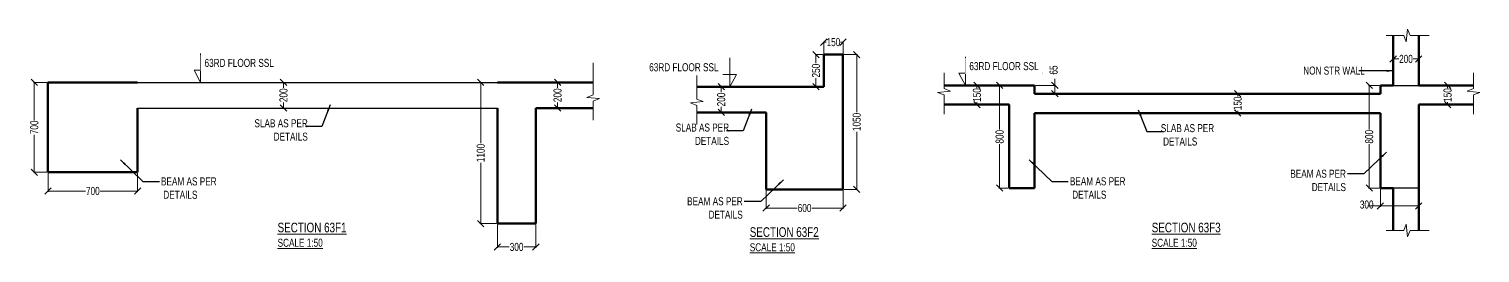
# Model space of a CAD drawing. Header units: millimetres. Extents: x 17 to 69461, y 78 to 32775.
# Drawn here: x 15449 to 26779, y 78 to 1822 of the extents above; entities that cross this region are included whole.
import ezdxf

# ---------------------------------------------------------------- set-up
doc = ezdxf.new("R2010")
doc.units = ezdxf.units.MM
doc.layers.add('Beam Nos', color=7, linetype='Continuous')
doc.layers.add('dim', color=8, linetype='Continuous')
for name, color, linetype, lineweight in [('G-ANNO-TEXT', 231, 'Continuous', 9), ('S-BEAM', 7, 'Continuous', 18), ('S-DETL-GENF', 7, 'Continuous', 18), ('S-DETL-THIN', 1, 'Continuous', 18), ('S-FLOOR', 2, 'Continuous', 9), ('S-WALL', 4, 'Continuous', 18), ('SEC TEXT', 50, 'Continuous', 5)]:
    doc.layers.add(name, color=color, linetype=linetype, lineweight=lineweight)
doc.styles.add('sd', font='ARIALN.TTF')
doc.styles.add('SOBHA', font='swisscl.ttf')
doc.dimstyles.new('S--25', dxfattribs={"dimscale": 25, "dimtxt": 2.5, "dimasz": 2, "dimexe": 0.25, "dimexo": 0.25, "dimgap": 0.1, "dimtad": 0, "dimdec": 0, "dimrnd": 0.0005, "dimzin": 0, "dimdsep": 46, "dimtxsty": 'SOBHA', "dimblk": 'OBLIQUE', "dimcen": 0.09, "dimclrd": 8, "dimclre": 8, "dimclrt": 6, "dimadec": 0, "dimazin": 0, "dimtfac": 1, "dimtdec": 0, "dimtofl": 0, "dimtmove": 0, "dimatfit": 3, "dimfxl": 0.18, "dimtolj": 1, "dimtzin": 0, "dimlwd": -1, "dimlwe": -1, "dimarcsym": 0})

# ---------------------------------------------------------------- blocks, each defined once
blk = doc.blocks.new('_OBLIQUE')
at = {"color": 0, "linetype": 'ByBlock'}
blk.add_line((-0.5, -0.5), (0.5, 0.5), dxfattribs=at)
blk = doc.blocks.new('*D47')
at = {"layer": 'Defpoints', "color": 0, "transparency": 16777216}
for p in [(21205, 573), (21805, 573), (21205, 427)]:
    blk.add_point(p, dxfattribs=at)
at = {"layer": 'S-BEAM', "color": 8, "transparency": 16777216}
for p, q in [((21205, 566), (21205, 421)), ((21805, 566), (21805, 421)), ((21205, 427), (21447, 427)), ((21805, 427), (21562, 427))]:
    blk.add_line(p, q, dxfattribs=at)
at = {"layer": 'S-BEAM', "color": 8, "transparency": 16777216, "xscale": 50, "yscale": 50, "zscale": 50, "rotation": 180}
blk.add_blockref('_OBLIQUE', (21205, 427), dxfattribs=at)
at = {"layer": 'S-BEAM', "color": 8, "transparency": 16777216, "xscale": 50, "yscale": 50, "zscale": 50}
blk.add_blockref('_OBLIQUE', (21805, 427), dxfattribs=at)
at = {"layer": 'S-BEAM', "color": 6, "transparency": 16777216, "insert": (21505, 427), "char_height": 62.5, "width": 11.3, "attachment_point": 5, "style": 'SOBHA'}
blk.add_mtext('\\A1;600', dxfattribs=at)
blk = doc.blocks.new('*D48')
at = {"layer": 'Defpoints', "color": 0, "transparency": 16777216}
for p in [(21805, 1623), (21805, 573), (21912, 573)]:
    blk.add_point(p, dxfattribs=at)
at = {"layer": 'S-BEAM', "color": 8, "transparency": 16777216}
for p, q in [((21811, 1623), (21918, 1623)), ((21912, 1623), (21912, 1174)), ((21912, 573), (21912, 1022)), ((21811, 573), (21918, 573))]:
    blk.add_line(p, q, dxfattribs=at)
at = {"layer": 'S-BEAM', "color": 8, "transparency": 16777216, "xscale": 50, "yscale": 50, "zscale": 50}
for p, rotation in [((21912, 1623), 90), ((21912, 573), 270)]:
    blk.add_blockref('_OBLIQUE', p, dxfattribs=dict(at, rotation=rotation))
at = {"layer": 'S-BEAM', "color": 6, "transparency": 16777216, "insert": (21912, 1098), "char_height": 62.5, "width": 15.06, "attachment_point": 5, "rotation": 90, "style": 'SOBHA'}
blk.add_mtext('\\A1;1050', dxfattribs=at)
blk = doc.blocks.new('*D49')
at = {"layer": 'Defpoints', "color": 0, "transparency": 16777216}
for p in [(21655, 1623), (21558, 1373), (21594, 1373)]:
    blk.add_point(p, dxfattribs=at)
at = {"layer": 'S-BEAM', "color": 8, "transparency": 16777216}
for p, q in [((21648, 1623), (21587, 1623)), ((21594, 1623), (21594, 1555)), ((21565, 1373), (21600, 1373)), ((21594, 1373), (21594, 1440))]:
    blk.add_line(p, q, dxfattribs=at)
at = {"layer": 'S-BEAM', "color": 8, "transparency": 16777216, "xscale": 50, "yscale": 50, "zscale": 50}
for p, rotation in [((21594, 1623), 90), ((21594, 1373), 270)]:
    blk.add_blockref('_OBLIQUE', p, dxfattribs=dict(at, rotation=rotation))
at = {"layer": 'S-BEAM', "color": 6, "transparency": 16777216, "insert": (21594, 1498), "char_height": 62.5, "width": 11.3, "attachment_point": 5, "rotation": 90, "style": 'SOBHA'}
blk.add_mtext('\\A1;250', dxfattribs=at)
blk = doc.blocks.new('*D50')
at = {"layer": 'Defpoints', "color": 0, "transparency": 16777216}
for p in [(20818, 1373), (20818, 1173), (20854, 1173)]:
    blk.add_point(p, dxfattribs=at)
at = {"layer": 'S-BEAM', "color": 8, "transparency": 16777216}
for p, q in [((20825, 1373), (20860, 1373)), ((20854, 1373), (20854, 1330)), ((20825, 1173), (20860, 1173)), ((20854, 1173), (20854, 1215))]:
    blk.add_line(p, q, dxfattribs=at)
at = {"layer": 'S-BEAM', "color": 8, "transparency": 16777216, "xscale": 50, "yscale": 50, "zscale": 50}
for p, rotation in [((20854, 1373), 90), ((20854, 1173), 270)]:
    blk.add_blockref('_OBLIQUE', p, dxfattribs=dict(at, rotation=rotation))
at = {"layer": 'S-BEAM', "color": 6, "transparency": 16777216, "insert": (20854, 1273), "char_height": 62.5, "width": 11.3, "attachment_point": 5, "rotation": 90, "style": 'SOBHA'}
blk.add_mtext('\\A1;200', dxfattribs=at)
blk = doc.blocks.new('M_Break Line R1 - M_Break Line R1-9785807-11F4')
at = {"layer": 'S-DETL-GENF'}
for p, q in [((11695, 37643), (11695, 37394)), ((11695, 37394), (11645, 37374)), ((11645, 37374), (11745, 37364)), ((11745, 37364), (11695, 37344)), ((11695, 37344), (11695, 37195))]:
    blk.add_line(p, q, dxfattribs=at)
blk = doc.blocks.new('*D51')
at = {"layer": 'Defpoints', "color": 0, "transparency": 16777216}
for p in [(15597, 706), (16297, 706), (16297, 560)]:
    blk.add_point(p, dxfattribs=at)
at = {"layer": 'S-BEAM', "color": 8, "transparency": 16777216}
for p, q in [((15597, 700), (15597, 554)), ((16297, 700), (16297, 554)), ((15597, 560), (15890, 560)), ((16297, 560), (16004, 560))]:
    blk.add_line(p, q, dxfattribs=at)
at = {"layer": 'S-BEAM', "color": 8, "transparency": 16777216, "xscale": 50, "yscale": 50, "zscale": 50, "rotation": 180}
blk.add_blockref('_OBLIQUE', (15597, 560), dxfattribs=at)
at = {"layer": 'S-BEAM', "color": 8, "transparency": 16777216, "xscale": 50, "yscale": 50, "zscale": 50}
blk.add_blockref('_OBLIQUE', (16297, 560), dxfattribs=at)
at = {"layer": 'S-BEAM', "color": 6, "transparency": 16777216, "insert": (15947, 560), "char_height": 62.5, "width": 11.3, "attachment_point": 5, "style": 'SOBHA'}
blk.add_mtext('\\A1;700', dxfattribs=at)
blk = doc.blocks.new('*D52')
at = {"layer": 'Defpoints', "color": 0, "transparency": 16777216}
for p in [(15597, 1406), (15490, 706), (15597, 706)]:
    blk.add_point(p, dxfattribs=at)
at = {"layer": 'S-BEAM', "color": 8, "transparency": 16777216}
for p, q in [((15591, 1406), (15483, 1406)), ((15490, 1406), (15490, 1113)), ((15490, 706), (15490, 999)), ((15591, 706), (15483, 706))]:
    blk.add_line(p, q, dxfattribs=at)
at = {"layer": 'S-BEAM', "color": 8, "transparency": 16777216, "xscale": 50, "yscale": 50, "zscale": 50}
for p, rotation in [((15490, 1406), 90), ((15490, 706), 270)]:
    blk.add_blockref('_OBLIQUE', p, dxfattribs=dict(at, rotation=rotation))
at = {"layer": 'S-BEAM', "color": 6, "transparency": 16777216, "insert": (15490, 1056), "char_height": 62.5, "width": 15.06, "attachment_point": 5, "rotation": 90, "style": 'SOBHA'}
blk.add_mtext('\\A1;700', dxfattribs=at)
blk = doc.blocks.new('*D53')
at = {"layer": 'Defpoints', "color": 0, "transparency": 16777216}
for p in [(19611, 1406), (19576, 1206), (19611, 1206)]:
    blk.add_point(p, dxfattribs=at)
at = {"layer": 'S-BEAM', "color": 8, "transparency": 16777216}
for p, q in [((19605, 1406), (19570, 1406)), ((19576, 1406), (19576, 1363)), ((19576, 1206), (19576, 1249)), ((19605, 1206), (19570, 1206))]:
    blk.add_line(p, q, dxfattribs=at)
at = {"layer": 'S-BEAM', "color": 8, "transparency": 16777216, "xscale": 50, "yscale": 50, "zscale": 50}
for p, rotation in [((19576, 1406), 90), ((19576, 1206), 270)]:
    blk.add_blockref('_OBLIQUE', p, dxfattribs=dict(at, rotation=rotation))
at = {"layer": 'S-BEAM', "color": 6, "transparency": 16777216, "insert": (19576, 1306), "char_height": 62.5, "width": 11.3, "attachment_point": 5, "rotation": 90, "style": 'SOBHA'}
blk.add_mtext('\\A1;200', dxfattribs=at)
blk = doc.blocks.new('*D58')
at = {"layer": 'Defpoints', "color": 0, "transparency": 16777216}
for p in [(19106, 306), (19406, 306), (19406, 124)]:
    blk.add_point(p, dxfattribs=at)
at = {"layer": 'S-BEAM', "color": 8, "transparency": 16777216}
for p, q in [((19106, 300), (19106, 117)), ((19406, 300), (19406, 117)), ((19106, 124), (19199, 124)), ((19406, 124), (19313, 124))]:
    blk.add_line(p, q, dxfattribs=at)
at = {"layer": 'S-BEAM', "color": 8, "transparency": 16777216, "xscale": 50, "yscale": 50, "zscale": 50, "rotation": 180}
blk.add_blockref('_OBLIQUE', (19106, 124), dxfattribs=at)
at = {"layer": 'S-BEAM', "color": 8, "transparency": 16777216, "xscale": 50, "yscale": 50, "zscale": 50}
blk.add_blockref('_OBLIQUE', (19406, 124), dxfattribs=at)
at = {"layer": 'S-BEAM', "color": 6, "transparency": 16777216, "insert": (19256, 124), "char_height": 62.5, "attachment_point": 5, "style": 'SOBHA'}
blk.add_mtext('\\A1;300', dxfattribs=at)
blk = doc.blocks.new('*D54')
at = {"layer": 'Defpoints', "color": 0, "transparency": 16777216}
for p in [(18976, 1406), (19106, 1406), (19106, 306)]:
    blk.add_point(p, dxfattribs=at)
at = {"layer": 'S-BEAM', "color": 8, "transparency": 16777216}
for p, q in [((19100, 1406), (18970, 1406)), ((18976, 1406), (18976, 932)), ((18976, 306), (18976, 780)), ((19100, 306), (18970, 306))]:
    blk.add_line(p, q, dxfattribs=at)
at = {"layer": 'S-BEAM', "color": 8, "transparency": 16777216, "xscale": 50, "yscale": 50, "zscale": 50}
for p, rotation in [((18976, 1406), 90), ((18976, 306), 270)]:
    blk.add_blockref('_OBLIQUE', p, dxfattribs=dict(at, rotation=rotation))
at = {"layer": 'S-BEAM', "color": 6, "transparency": 16777216, "insert": (18976, 856), "char_height": 62.5, "attachment_point": 5, "rotation": 90, "style": 'SOBHA'}
blk.add_mtext('\\A1;1100', dxfattribs=at)
blk = doc.blocks.new('*D55')
at = {"layer": 'Defpoints', "color": 0, "transparency": 16777216}
for p in [(17436, 1406), (17476, 1406), (17476, 1206)]:
    blk.add_point(p, dxfattribs=at)
at = {"layer": 'S-BEAM', "color": 8, "transparency": 16777216}
for p, q in [((17470, 1406), (17430, 1406)), ((17436, 1406), (17436, 1363)), ((17436, 1206), (17436, 1249)), ((17470, 1206), (17430, 1206))]:
    blk.add_line(p, q, dxfattribs=at)
at = {"layer": 'S-BEAM', "color": 8, "transparency": 16777216, "xscale": 50, "yscale": 50, "zscale": 50}
for p, rotation in [((17436, 1406), 90), ((17436, 1206), 270)]:
    blk.add_blockref('_OBLIQUE', p, dxfattribs=dict(at, rotation=rotation))
at = {"layer": 'S-BEAM', "color": 6, "transparency": 16777216, "insert": (17436, 1306), "char_height": 62.5, "attachment_point": 5, "rotation": 90, "style": 'SOBHA'}
blk.add_mtext('\\A1;200', dxfattribs=at)
blk = doc.blocks.new('M_Break Line R1 - M_Break Line R1-9784623-11F3')
at = {"layer": 'S-DETL-GENF'}
for p, q in [((17255, 37889), (17265, 37989)), ((17265, 37989), (17285, 37939)), ((17098, 37939), (17235, 37939)), ((17235, 37939), (17255, 37889)), ((17285, 37939), (17434, 37939))]:
    blk.add_line(p, q, dxfattribs=at)
blk = doc.blocks.new('M_Break Line R1 - M_Break Line R1-9784856-11F3')
at = {"layer": 'S-DETL-GENF'}
for p, q in [((17235, 36419), (17098, 36419)), ((17255, 36469), (17235, 36419)), ((17265, 36369), (17255, 36469)), ((17285, 36419), (17265, 36369)), ((17434, 36419), (17285, 36419))]:
    blk.add_line(p, q, dxfattribs=at)
blk = doc.blocks.new('M_Break Line R1 - M_Break Line R1-9777640-11F3')
at = {"layer": 'S-DETL-GENF'}
for p, q in [((17780, 37649), (17780, 37526)), ((17780, 37526), (17730, 37506)), ((17730, 37506), (17830, 37496)), ((17830, 37496), (17780, 37476)), ((17780, 37476), (17780, 37327))]:
    blk.add_line(p, q, dxfattribs=at)
blk = doc.blocks.new('M_Break Line R1 - M_Break Line R1-9785119-11F3')
at = {"layer": 'S-DETL-GENF'}
for p, q in [((13645, 37526), (13645, 37649)), ((13595, 37496), (13695, 37506)), ((13695, 37506), (13645, 37526)), ((13645, 37476), (13595, 37496)), ((13645, 37327), (13645, 37476))]:
    blk.add_line(p, q, dxfattribs=at)
blk = doc.blocks.new('*D40')
at = {"layer": 'Defpoints', "color": 0, "transparency": 16777216}
for p in [(23101, 1383), (23028, 583), (23101, 583)]:
    blk.add_point(p, dxfattribs=at)
at = {"layer": 'S-BEAM', "color": 8, "transparency": 16777216}
for p, q in [((23095, 1383), (23022, 1383)), ((23028, 1383), (23028, 1040)), ((23028, 583), (23028, 926)), ((23095, 583), (23022, 583))]:
    blk.add_line(p, q, dxfattribs=at)
at = {"layer": 'S-BEAM', "color": 8, "transparency": 16777216, "xscale": 50, "yscale": 50, "zscale": 50}
for p, rotation in [((23028, 1383), 90), ((23028, 583), 270)]:
    blk.add_blockref('_OBLIQUE', p, dxfattribs=dict(at, rotation=rotation))
at = {"layer": 'S-BEAM', "color": 6, "transparency": 16777216, "insert": (23028, 983), "char_height": 62.5, "width": 11.3, "attachment_point": 5, "rotation": 90, "style": 'SOBHA'}
blk.add_mtext('\\A1;800', dxfattribs=at)
blk = doc.blocks.new('*D41')
at = {"layer": 'Defpoints', "color": 0, "transparency": 16777216}
for p in [(22887, 1383), (22851, 1233), (22887, 1233)]:
    blk.add_point(p, dxfattribs=at)
at = {"layer": 'S-BEAM', "color": 8, "transparency": 16777216}
for p, q in [((22880, 1383), (22845, 1383)), ((22851, 1383), (22851, 1364)), ((22851, 1233), (22851, 1251)), ((22880, 1233), (22845, 1233))]:
    blk.add_line(p, q, dxfattribs=at)
at = {"layer": 'S-BEAM', "color": 8, "transparency": 16777216, "xscale": 50, "yscale": 50, "zscale": 50}
for p, rotation in [((22851, 1383), 90), ((22851, 1233), 270)]:
    blk.add_blockref('_OBLIQUE', p, dxfattribs=dict(at, rotation=rotation))
at = {"layer": 'S-BEAM', "color": 6, "transparency": 16777216, "insert": (22851, 1308), "char_height": 62.5, "width": 11.3, "attachment_point": 5, "rotation": 90, "style": 'SOBHA'}
blk.add_mtext('\\A1;150', dxfattribs=at)
blk = doc.blocks.new('*D42')
at = {"layer": 'Defpoints', "color": 0, "transparency": 16777216}
for p in [(26001, 1383), (25914, 583), (26001, 583)]:
    blk.add_point(p, dxfattribs=at)
at = {"layer": 'S-BEAM', "color": 8, "transparency": 16777216}
for p, q in [((25995, 1383), (25908, 1383)), ((25914, 1383), (25914, 1040)), ((25914, 583), (25914, 926)), ((25995, 583), (25908, 583))]:
    blk.add_line(p, q, dxfattribs=at)
at = {"layer": 'S-BEAM', "color": 8, "transparency": 16777216, "xscale": 50, "yscale": 50, "zscale": 50}
for p, rotation in [((25914, 1383), 90), ((25914, 583), 270)]:
    blk.add_blockref('_OBLIQUE', p, dxfattribs=dict(at, rotation=rotation))
at = {"layer": 'S-BEAM', "color": 6, "transparency": 16777216, "insert": (25914, 983), "char_height": 62.5, "width": 11.3, "attachment_point": 5, "rotation": 90, "style": 'SOBHA'}
blk.add_mtext('\\A1;800', dxfattribs=at)
blk = doc.blocks.new('*D43')
at = {"layer": 'Defpoints', "color": 0, "transparency": 16777216}
for p in [(26001, 583), (26301, 583), (26301, 444)]:
    blk.add_point(p, dxfattribs=at)
at = {"layer": 'S-BEAM', "color": 8, "transparency": 16777216}
for p, q in [((26001, 577), (26001, 438)), ((26301, 577), (26301, 438)), ((26001, 444), (25903, 444)), ((26301, 444), (26001, 444))]:
    blk.add_line(p, q, dxfattribs=at)
at = {"layer": 'S-BEAM', "color": 8, "transparency": 16777216, "xscale": 50, "yscale": 50, "zscale": 50, "rotation": 180}
blk.add_blockref('_OBLIQUE', (26001, 444), dxfattribs=at)
at = {"layer": 'S-BEAM', "color": 8, "transparency": 16777216, "xscale": 50, "yscale": 50, "zscale": 50}
blk.add_blockref('_OBLIQUE', (26301, 444), dxfattribs=at)
at = {"layer": 'S-BEAM', "color": 6, "transparency": 16777216, "insert": (25841, 486), "char_height": 62.5, "width": 11.3, "attachment_point": 1, "line_spacing_factor": 0.941778, "style": 'SOBHA'}
blk.add_mtext('\\A1;300', dxfattribs=at)
blk = doc.blocks.new('*D44')
at = {"layer": 'Defpoints', "color": 0, "transparency": 16777216}
for p in [(26101, 1589), (26101, 1554), (26301, 1554)]:
    blk.add_point(p, dxfattribs=at)
at = {"layer": 'S-BEAM', "color": 8, "transparency": 16777216}
for p, q in [((26101, 1560), (26101, 1595)), ((26101, 1589), (26144, 1589)), ((26301, 1589), (26258, 1589)), ((26301, 1560), (26301, 1595))]:
    blk.add_line(p, q, dxfattribs=at)
at = {"layer": 'S-BEAM', "color": 8, "transparency": 16777216, "xscale": 50, "yscale": 50, "zscale": 50, "rotation": 180}
blk.add_blockref('_OBLIQUE', (26101, 1589), dxfattribs=at)
at = {"layer": 'S-BEAM', "color": 8, "transparency": 16777216, "xscale": 50, "yscale": 50, "zscale": 50}
blk.add_blockref('_OBLIQUE', (26301, 1589), dxfattribs=at)
at = {"layer": 'S-BEAM', "color": 6, "transparency": 16777216, "insert": (26201, 1589), "char_height": 62.5, "width": 11.3, "attachment_point": 5, "style": 'SOBHA'}
blk.add_mtext('\\A1;200', dxfattribs=at)
blk = doc.blocks.new('*D45')
at = {"layer": 'Defpoints', "color": 0, "transparency": 16777216}
for p in [(24922, 1318), (24887, 1168), (24922, 1168)]:
    blk.add_point(p, dxfattribs=at)
at = {"layer": 'S-BEAM', "color": 8, "transparency": 16777216}
for p, q in [((24916, 1318), (24881, 1318)), ((24887, 1318), (24887, 1299)), ((24916, 1168), (24881, 1168)), ((24887, 1168), (24887, 1186))]:
    blk.add_line(p, q, dxfattribs=at)
at = {"layer": 'S-BEAM', "color": 8, "transparency": 16777216, "xscale": 50, "yscale": 50, "zscale": 50}
for p, rotation in [((24887, 1318), 90), ((24887, 1168), 270)]:
    blk.add_blockref('_OBLIQUE', p, dxfattribs=dict(at, rotation=rotation))
at = {"layer": 'S-BEAM', "color": 6, "transparency": 16777216, "insert": (24887, 1243), "char_height": 62.5, "width": 11.3, "attachment_point": 5, "rotation": 90, "style": 'SOBHA'}
blk.add_mtext('\\A1;150', dxfattribs=at)
blk = doc.blocks.new('*D46')
at = {"layer": 'Defpoints', "color": 0, "transparency": 16777216}
for p in [(23301, 1383), (23452, 1318), (23459, 1318)]:
    blk.add_point(p, dxfattribs=at)
at = {"layer": 'S-BEAM', "color": 8, "transparency": 16777216}
for p, q in [((23307, 1383), (23465, 1383)), ((23459, 1383), (23459, 1433)), ((23459, 1318), (23459, 1383)), ((23458, 1318), (23465, 1318))]:
    blk.add_line(p, q, dxfattribs=at)
at = {"layer": 'S-BEAM', "color": 8, "transparency": 16777216, "xscale": 50, "yscale": 50, "zscale": 50}
for p, rotation in [((23459, 1383), 90), ((23459, 1318), 270)]:
    blk.add_blockref('_OBLIQUE', p, dxfattribs=dict(at, rotation=rotation))
at = {"layer": 'S-BEAM', "color": 6, "transparency": 16777216, "insert": (23418, 1467), "char_height": 62.5, "width": 7.53, "attachment_point": 1, "rotation": 90, "line_spacing_factor": 0.941778, "style": 'SOBHA'}
blk.add_mtext('\\A1;65', dxfattribs=at)
blk = doc.blocks.new('*D56')
at = {"layer": 'Defpoints', "color": 0, "transparency": 16777216}
for p in [(26526, 1383), (26548, 1383), (26548, 1233)]:
    blk.add_point(p, dxfattribs=at)
at = {"layer": 'S-BEAM', "color": 8, "transparency": 16777216}
for p, q in [((26541, 1383), (26520, 1383)), ((26526, 1383), (26526, 1364)), ((26526, 1233), (26526, 1251)), ((26541, 1233), (26520, 1233))]:
    blk.add_line(p, q, dxfattribs=at)
at = {"layer": 'S-BEAM', "color": 8, "transparency": 16777216, "xscale": 50, "yscale": 50, "zscale": 50}
for p, rotation in [((26526, 1383), 90), ((26526, 1233), 270)]:
    blk.add_blockref('_OBLIQUE', p, dxfattribs=dict(at, rotation=rotation))
at = {"layer": 'S-BEAM', "color": 6, "transparency": 16777216, "insert": (26526, 1308), "char_height": 62.5, "attachment_point": 5, "rotation": 90, "style": 'SOBHA'}
blk.add_mtext('\\A1;150', dxfattribs=at)
blk = doc.blocks.new('*D57')
at = {"layer": 'Defpoints', "color": 0, "transparency": 16777216}
for p in [(21805, 1720), (21655, 1579), (21805, 1579)]:
    blk.add_point(p, dxfattribs=at)
at = {"layer": 'S-BEAM', "color": 8, "transparency": 16777216}
for p, q in [((21655, 1585), (21655, 1726)), ((21655, 1720), (21673, 1720)), ((21805, 1720), (21786, 1720)), ((21805, 1585), (21805, 1726))]:
    blk.add_line(p, q, dxfattribs=at)
at = {"layer": 'S-BEAM', "color": 8, "transparency": 16777216, "xscale": 50, "yscale": 50, "zscale": 50, "rotation": 180}
blk.add_blockref('_OBLIQUE', (21655, 1720), dxfattribs=at)
at = {"layer": 'S-BEAM', "color": 8, "transparency": 16777216, "xscale": 50, "yscale": 50, "zscale": 50}
blk.add_blockref('_OBLIQUE', (21805, 1720), dxfattribs=at)
at = {"layer": 'S-BEAM', "color": 6, "transparency": 16777216, "insert": (21730, 1720), "char_height": 62.5, "attachment_point": 5, "style": 'SOBHA'}
blk.add_mtext('\\A1;150', dxfattribs=at)

msp = doc.modelspace()

# ---------------------------------------------------------------- linework, layer by layer
at = {"layer": 'Beam Nos'}
for p, q in [((16296.8, 1405.8), (19105.8, 1405.8)), ((16296.8, 1205.8), (19105.8, 1205.8))]:
    msp.add_line(p, q, dxfattribs=at)
at = {"layer": 'G-ANNO-TEXT'}
for p, q in [((17597, 1087.2), (17540.1, 1087.2)), ((20886.8, 1054), (20829.9, 1054)), ((24315, 1049.2), (24371.9, 1049.2))]:
    msp.add_line(p, q, dxfattribs=at)
at = {"layer": 'S-BEAM', "color": 7, "lineweight": 50}
for p, q in [((21654.7, 1622.6), (21804.7, 1622.6)), ((21654.7, 1622.6), (21654.7, 1372.6)), ((21804.7, 1622.6), (21804.7, 572.6)), ((16296.8, 1405.8), (15596.8, 1405.8)), ((15596.8, 1405.8), (15596.8, 705.8)), ((16296.8, 1405.8), (16296.8, 1405.8)), ((23301.2, 1382.8), (23101.2, 1382.8)), ((23301.2, 1317.8), (23301.2, 1382.8)), ((26101.2, 1382.8), (26001.2, 1382.8)), ((26001.2, 1382.8), (26001.2, 1317.8)), ((16296.8, 705.8), (16296.8, 1205.8)), ((19105.8, 305.8), (19105.8, 1205.8)), ((19405.8, 305.8), (19405.8, 1205.8)), ((21204.7, 572.6), (21204.7, 1172.6)), ((23101.2, 1232.8), (23101.2, 582.8)), ((23301.2, 582.8), (23301.2, 1167.8)), ((26001.2, 1167.8), (26001.2, 582.8)), ((26301.2, 582.8), (26301.2, 1232.8)), ((15596.8, 705.8), (16296.8, 705.8)), ((21804.7, 572.6), (21204.7, 572.6)), ((23101.2, 582.8), (23301.2, 582.8)), ((26001.2, 582.8), (26101.2, 582.8))]:
    msp.add_line(p, q, dxfattribs=at)
at = {"layer": 'S-BEAM', "color": 7, "lineweight": 18}
for p, q in [((26301.2, 1382.8), (26101.2, 1382.8)), ((26101.2, 582.8), (26301.2, 582.8))]:
    msp.add_line(p, q, dxfattribs=at)
at = {"layer": 'S-DETL-THIN'}
for p, q in [((16789, 1630.9), (16789, 1405.9)), ((20920.8, 1597.6), (20920.8, 1372.6)), ((22761.2, 1606), (22761.2, 1381)), ((16789, 1405.9), (16737.4, 1502.5)), ((16737.4, 1502.5), (17392.4, 1502.5)), ((22761.2, 1381), (22709.6, 1477.5)), ((22709.6, 1477.5), (23364.6, 1477.5)), ((20972.4, 1469.1), (20317.4, 1469.1)), ((20920.8, 1372.6), (20972.4, 1469.1))]:
    msp.add_line(p, q, dxfattribs=at)
at = {"layer": 'S-FLOOR', "color": 7, "lineweight": 50}
for p, q in [((19853.8, 1405.8), (19105.8, 1405.8)), ((20663.2, 1372.6), (21654.7, 1372.6)), ((23101.2, 1382.8), (22593.4, 1382.8)), ((26728.9, 1382.8), (26301.2, 1382.8)), ((26001.2, 1317.8), (23301.2, 1317.8)), ((19405.8, 1205.8), (19853.8, 1205.8)), ((21204.7, 1172.6), (20663.2, 1172.6)), ((22593.4, 1232.8), (23101.2, 1232.8)), ((23301.2, 1167.8), (26001.2, 1167.8)), ((26301.2, 1232.8), (26728.9, 1232.8)), ((19405.8, 305.8), (19105.8, 305.8))]:
    msp.add_line(p, q, dxfattribs=at)
at = {"layer": 'S-WALL', "color": 7, "lineweight": 50}
for p, q in [((26101.2, 1771.7), (26101.2, 1382.8)), ((26301.2, 1382.8), (26301.2, 1771.7)), ((26101.2, 582.8), (26101.2, 251.7)), ((26301.2, 251.7), (26301.2, 582.8))]:
    msp.add_line(p, q, dxfattribs=at)
at = {"layer": 'S-WALL', "color": 7, "lineweight": 25}
for p, q in [((26101.2, 1382.8), (26301.2, 1382.8)), ((26301.2, 582.8), (26101.2, 582.8))]:
    msp.add_line(p, q, dxfattribs=at)

# ---------------------------------------------------------------- block references
at = {"layer": 'S-DETL-GENF', "color": 6, "lineweight": 25}
for name, p in [('M_Break Line R1 - M_Break Line R1-9784623-11F3', (8948.7, -36167.2)), ('M_Break Line R1 - M_Break Line R1-9785807-11F4', (8158.9, -36084.2)), ('M_Break Line R1 - M_Break Line R1-9785119-11F3', (8948.7, -36167.2)), ('M_Break Line R1 - M_Break Line R1-9777640-11F3', (8948.7, -36167.2)), ('M_Break Line R1 - M_Break Line R1-9784856-11F3', (8948.7, -36167.2))]:
    msp.add_blockref(name, p, dxfattribs=at)

# ---------------------------------------------------------------- texts
at = {"layer": 'dim', "color": 6, "char_height": 62.5, "style": 'SOBHA', "bg_fill": 2}
for insert, attachment_point in [((16479.4, 666.1), 1), ((23576.7, 667), 1), ((25732.1, 726), 3), ((21022, 511.2), 3)]:
    msp.add_mtext('BEAM AS PER\\P DETAILS ', dxfattribs=dict(at, insert=insert, attachment_point=attachment_point))
at = {"layer": 'SEC TEXT', "color": 1, "linetype": 'ByBlock', "char_height": 75, "width": 804.109, "attachment_point": 1, "rotation": 0.01072, "style": 'sd'}
for s, insert in [('{\\fSwis721 LtCn BT|b0|i0|c0|p34;\\LSECTION 63F1\\P\\H0.83333x;SCALE 1:50}', (17389.7, 313.2)), ('{\\fSwis721 LtCn BT|b0|i0|c0|p34;\\LSECTION 63F3\\P\\H0.83333x;SCALE 1:50}', (24215.6, 313.2))]:
    msp.add_mtext(s, dxfattribs=dict(at, insert=insert))

# ---------------------------------------------------------------- dimensions: what is measured, and where the dimension line sits
at = {"layer": 'S-BEAM'}
for p1, p2, distance, picture, middle in [((21654.7, 1578.5), (21804.7, 1578.5), 141.7, '*D57', (21729.7, 1720.2)), ((17475.9, 1205.8), (17475.9, 1405.8), 39.8, '*D55', (17436.2, 1305.8)), ((19105.8, 305.8), (19105.8, 1405.8), 129.5, '*D54', (18976.3, 855.8)), ((26547.7, 1232.8), (26547.7, 1382.8), 21.8, '*D56', (26525.9, 1307.8)), ((19105.8, 305.8), (19405.8, 305.8), -182.1, '*D58', (19255.8, 123.7))]:
    dim = msp.add_aligned_dim(p1=p1, p2=p2, distance=distance, dimstyle='S--25', dxfattribs=at)
    dim.commit()
    dim.dimension.update_dxf_attribs({"geometry": picture, "text_midpoint": middle})
for base, p1, p2, angle, picture, middle in [((21593.7, 1372.6), (21654.7, 1622.6), (21558.3, 1372.6), 90, '*D49', (21593.7, 1497.6)), ((21911.8, 572.6), (21804.7, 1622.6), (21804.7, 572.6), 90, '*D48', (21911.8, 1097.6)), ((15489.7, 705.8), (15596.8, 1405.8), (15596.8, 705.8), 90, '*D52', (15489.7, 1055.8)), ((19575.9, 1205.8), (19611.3, 1405.8), (19611.3, 1205.8), 90, '*D53', (19575.9, 1305.8)), ((20853.9, 1172.6), (20818.5, 1372.6), (20818.5, 1172.6), 90, '*D50', (20853.9, 1272.6)), ((22851.3, 1232.8), (22886.7, 1382.8), (22886.7, 1232.8), 90, '*D41', (22851.3, 1307.8)), ((23028.3, 582.8), (23101.2, 1382.8), (23101.2, 582.8), 90, '*D40', (23028.3, 982.8)), ((25914.3, 582.8), (26001.2, 1382.8), (26001.2, 582.8), 90, '*D42', (25914.3, 982.8)), ((24887, 1167.8), (24922.4, 1317.8), (24922.4, 1167.8), 90, '*D45', (24887, 1242.8)), ((21204.7, 427), (21804.7, 572.6), (21204.7, 572.6), 180, '*D47', (21504.7, 427))]:
    dim = msp.add_linear_dim(base=base, p1=p1, p2=p2, angle=angle, dimstyle='S--25', dxfattribs=at)
    dim.commit()
    dim.dimension.update_dxf_attribs({"geometry": picture, "text_midpoint": middle})
for base, p1, p2, picture, middle in [((26101.2, 1588.9), (26301.2, 1553.5), (26101.2, 1553.5), '*D44', (26201.2, 1588.9)), ((16296.8, 560.2), (15596.8, 705.8), (16296.8, 705.8), '*D51', (15946.8, 560.2))]:
    dim = msp.add_linear_dim(base=base, p1=p1, p2=p2, dimstyle='S--25', dxfattribs=at)
    dim.commit()
    dim.dimension.update_dxf_attribs({"geometry": picture, "text_midpoint": middle})
dim = msp.add_linear_dim(base=(23459.2, 1317.8), p1=(23301.2, 1382.8), p2=(23452.1, 1317.8), angle=90, dimstyle='S--25', dxfattribs=at)
dim.commit()
dim.dimension.update_dxf_attribs({"geometry": '*D46', "text_midpoint": (23459.2, 1470.4), "dimtype": 160})
dim = msp.add_linear_dim(base=(26301.2, 444.3), p1=(26001.2, 582.8), p2=(26301.2, 582.8), dimstyle='S--25', dxfattribs=at)
dim.commit()
dim.dimension.update_dxf_attribs({"geometry": '*D43', "text_midpoint": (25846.2, 444.3), "dimtype": 160})

# ---------------------------------------------------------------- next in the draw order: texts
at = {"layer": 'dim', "color": 6, "char_height": 62.5, "style": 'SOBHA', "bg_fill": 2}
for s, insert, attachment_point in [('63RD FLOOR SSL', (17360.4, 1589.4), 3), ('63RD FLOOR SSL', (23332.6, 1564.5), 3), ('NON STR WALL', (25398.6, 1529.4), 1), ('SLAB AS PER\\P DETAILS ', (17625.6, 1119), 3), ('SLAB AS PER\\P DETAILS ', (20915.3, 1085.8), 3), ('SLAB AS PER\\P DETAILS ', (24286.5, 1081.1), 1)]:
    msp.add_mtext(s, dxfattribs=dict(at, insert=insert, attachment_point=attachment_point))
at = {"layer": 'SEC TEXT', "color": 1, "linetype": 'ByBlock', "insert": (21076.8, 277.6), "char_height": 75, "width": 804.109, "attachment_point": 1, "rotation": 0.01072, "style": 'sd'}
msp.add_mtext('{\\fSwis721 LtCn BT|b0|i0|c0|p34;\\LSECTION 63F2\\P\\H0.83333x;SCALE 1:50}', dxfattribs=at)

# ---------------------------------------------------------------- next in the draw order: leaders
at = {"layer": 'dim'}
for points in [[(16161.9, 803), (16338.7, 634.1), (16467, 634.1)], [(23259.2, 804), (23436, 635), (23564.3, 635)], [(26049.6, 862.9), (25872.8, 694), (25744.5, 694)], [(21339.5, 648.1), (21162.7, 479.2), (21034.4, 479.2)]]:
    msp.add_leader(points, dimstyle='S--25', dxfattribs=at)

# ---------------------------------------------------------------- next in the draw order: block references
at = {"layer": 'S-DETL-GENF', "color": 6, "lineweight": 25, "xscale": -1}
msp.add_blockref('M_Break Line R1 - M_Break Line R1-9785807-11F4', (32358.1, -36117.5), dxfattribs=at)

# ---------------------------------------------------------------- next in the draw order: leaders
at = {"layer": 'dim'}
for points in [[(26101.2, 1496.3), (25832.1, 1496.3)], [(17801.3, 1231.4), (17734.7, 1062.5), (17606.4, 1062.5)], [(21091.1, 1198.2), (21024.4, 1029.3), (20896.1, 1029.3)], [(24110.7, 1193.5), (24177.4, 1024.6), (24305.7, 1024.6)]]:
    msp.add_leader(points, dimstyle='S--25', dxfattribs=at)

# ---------------------------------------------------------------- next in the draw order: texts
at = {"layer": 'dim', "color": 6, "insert": (20832.8, 1555.6), "char_height": 62.5, "attachment_point": 3, "style": 'SOBHA', "bg_fill": 2}
msp.add_mtext('63RD FLOOR SSL', dxfattribs=at)

doc.saveas('drawing.dxf')
